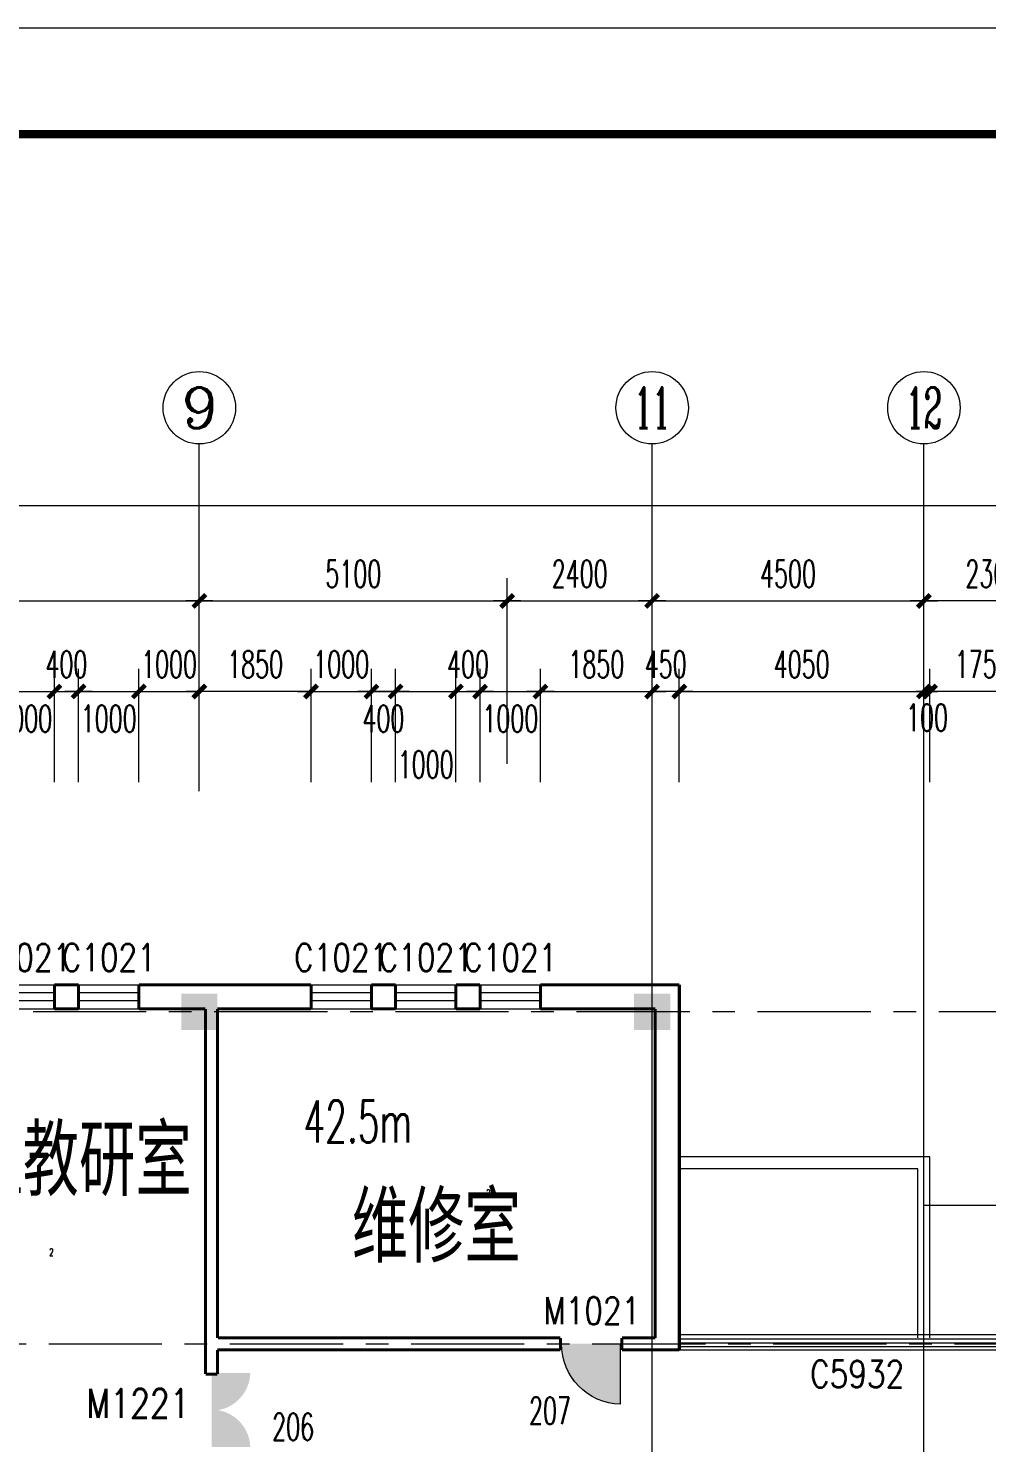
# Model space of a CAD drawing. Extents: x 1575758 to 1999219, y -897052 to -636879.
# Drawn here: x 1653211 to 1669084, y -769710 to -746283 of the extents above; entities that cross this region are included whole.
import ezdxf
from ezdxf.enums import TextEntityAlignment as Align

# ---------------------------------------------------------------- set-up
doc = ezdxf.new("R2010")
doc.units = 0
doc.header["$LTSCALE"] = 1500
doc.header["$MEASUREMENT"] = 0
doc.linetypes.add('CENTER', pattern=[2, 1.25, -0.25, 0.25, -0.25])
doc.layers.get('0').update_dxf_attribs({"linetype": 'CONTINUOUS', "lineweight": 5})
doc.layers.get('DEFPOINTS').update_dxf_attribs({"linetype": 'CONTINUOUS', "lineweight": 5})
for name, color, linetype, lineweight in [('AXIS', 7, 'CONTINUOUS', 5), ('AXIS_TEXT', 7, 'CONTINUOUS', 5), ('COLUMN', 7, 'CONTINUOUS', 5), ('DOTE', 7, 'CENTER', 5), ('PUB_DIM', 7, 'CONTINUOUS', 5), ('PUB_TEXT', 7, 'CONTINUOUS', 5), ('WALL', 7, 'CONTINUOUS', 5), ('WINDOW', 7, 'CONTINUOUS', 0), ('WINDOW_TEXT', 7, 'CONTINUOUS', 5), ('屋顶', 7, 'CONTINUOUS', 5), ('我的', 7, 'CONTINUOUS', 5)]:
    doc.layers.add(name, color=color, linetype=linetype, lineweight=lineweight)
doc.layers.add('防盗门', color=180, linetype='CONTINUOUS')
doc.styles.add('_SIMPLEX', font='SIMPLEX.shx', dxfattribs={"width": 0.6})
doc.styles.add('COMPLEX', font='COMPLEX')
doc.styles.add('DIM_FONT', font='romans.shx', dxfattribs={"width": 0.6})
doc.styles.add('H1', font='romans.shx', dxfattribs={"width": 1.2, "bigfont": 'hztxt.shx'})
doc.styles.add('SIMPLEX', font='SIMPLEX.SHX', dxfattribs={"width": 0.6})
doc.dimstyles.new('NORMAL', dxfattribs={"dimscale": 1.5, "dimtxt": 300, "dimasz": 1, "dimexe": 250, "dimexo": 300, "dimgap": 150, "dimtad": 1, "dimdec": 0, "dimdsep": 46, "dimtxsty": 'DIM_FONT', "dimblk1": '_DIMX', "dimblk2": '_DIMX', "dimsah": 1, "dimcen": 2.5, "dimdle": 0.3, "dimclrd": 256, "dimclre": 256, "dimclrt": 256, "dimadec": 0, "dimazin": 0, "dimtfac": 1, "dimtdec": 0, "dimtix": 1, "dimtmove": 2, "dimatfit": 3, "dimldrblk": '_DIMX', "dimfxl": 1, "dimtvp": 1, "dimtolj": 1, "dimtzin": 0, "dimlwd": -1, "dimlwe": -1, "dimarcsym": 0})

# ---------------------------------------------------------------- blocks, each defined once
blk = doc.blocks.new('_FZH')
blk.add_solid([(0.5, -0.5), (-0.5, -0.5), (0.5, 0.5), (-0.5, 0.5)])
blk = doc.blocks.new('M_A2ZXL')
blk.add_line((-0.472, 0), (-0.472, -1))
blk.add_arc((-0.5, 0), 1, 271.6231, 0)
blk = doc.blocks.new('_WBLK')
for p, q in [((-0.5, 0.5), (0.5, 0.5)), ((0.5, 0.1667), (-0.5, 0.1667)), ((0.5, -0.1667), (-0.5, -0.1667)), ((-0.5, -0.5), (0.5, -0.5))]:
    blk.add_line(p, q)
at = {"layer": 'WINDOW_TEXT', "style": 'SIMPLEX', "flags": 9}
blk.add_attdef('A', text='', height=1, dxfattribs=at).set_placement((0, 1.5), align=Align.MIDDLE)
blk = doc.blocks.new('_AXISO')
blk.add_circle((0, 0), 0.5)
at = {"layer": 'AXIS_TEXT', "style": 'COMPLEX', "width": 1.041667}
blk.add_attdef('A', text='', height=0.56, dxfattribs=at).set_placement((-0.25, -0.28), (0.25, -0.28), align=Align.FIT)
blk = doc.blocks.new('_DIMX')
blk.add_line((-150, 0), (150, 0))
at = {"const_width": 50}
blk.add_lwpolyline([(-70, -70), (70, 70)], dxfattribs=at)
blk = doc.blocks.new('*D717')
at = {"layer": 'DEFPOINTS', "color": 0, "lineweight": 5}
for p in [(1656043, -755768), (1648843, -758918), (1656043, -758918)]:
    blk.add_point(p, dxfattribs=at)
at = {"layer": 'PUB_DIM'}
for p, q in [((1648843, -758468), (1648843, -755393)), ((1656043, -758468), (1656043, -755393)), ((1648845, -755768), (1656042, -755768))]:
    blk.add_line(p, q, dxfattribs=at)
at = {"layer": 'PUB_DIM', "xscale": 1.5, "yscale": 1.5, "zscale": 1.5, "rotation": 180}
blk.add_blockref('_DIMX', (1648843, -755768), dxfattribs=at)
at = {"layer": 'PUB_DIM', "xscale": 1.5, "yscale": 1.5, "zscale": 1.5}
blk.add_blockref('_DIMX', (1656043, -755768), dxfattribs=at)
at = {"layer": 'PUB_DIM', "insert": (1652443, -755318), "char_height": 450, "attachment_point": 5, "style": 'DIM_FONT'}
blk.add_mtext('\\A1;7200', dxfattribs=at)
blk = doc.blocks.new('*D718')
at = {"layer": 'DEFPOINTS', "color": 0, "lineweight": 5}
for p in [(1661143, -755768), (1656043, -758918), (1661143, -758918)]:
    blk.add_point(p, dxfattribs=at)
at = {"layer": 'PUB_DIM'}
for p, q in [((1656043, -758468), (1656043, -755393)), ((1661143, -758468), (1661143, -755393)), ((1656045, -755768), (1661142, -755768))]:
    blk.add_line(p, q, dxfattribs=at)
at = {"layer": 'PUB_DIM', "xscale": 1.5, "yscale": 1.5, "zscale": 1.5, "rotation": 180}
blk.add_blockref('_DIMX', (1656043, -755768), dxfattribs=at)
at = {"layer": 'PUB_DIM', "xscale": 1.5, "yscale": 1.5, "zscale": 1.5}
blk.add_blockref('_DIMX', (1661143, -755768), dxfattribs=at)
at = {"layer": 'PUB_DIM', "insert": (1658593, -755318), "char_height": 450, "attachment_point": 5, "style": 'DIM_FONT'}
blk.add_mtext('\\A1;5100', dxfattribs=at)
blk = doc.blocks.new('*D719')
at = {"layer": 'DEFPOINTS', "color": 0, "lineweight": 5}
for p in [(1668043, -755768), (1663543, -758918), (1668043, -758918)]:
    blk.add_point(p, dxfattribs=at)
at = {"layer": 'PUB_DIM'}
for p, q in [((1663543, -758468), (1663543, -755393)), ((1668043, -758468), (1668043, -755393)), ((1663545, -755768), (1668042, -755768))]:
    blk.add_line(p, q, dxfattribs=at)
at = {"layer": 'PUB_DIM', "xscale": 1.5, "yscale": 1.5, "zscale": 1.5, "rotation": 180}
blk.add_blockref('_DIMX', (1663543, -755768), dxfattribs=at)
at = {"layer": 'PUB_DIM', "xscale": 1.5, "yscale": 1.5, "zscale": 1.5}
blk.add_blockref('_DIMX', (1668043, -755768), dxfattribs=at)
at = {"layer": 'PUB_DIM', "insert": (1665793, -755318), "char_height": 450, "attachment_point": 5, "style": 'DIM_FONT'}
blk.add_mtext('\\A1;4500', dxfattribs=at)
blk = doc.blocks.new('*D728')
at = {"layer": 'DEFPOINTS', "color": 0, "lineweight": 5}
for p in [(1668043, -755768), (1668043, -758918), (1670343, -758918)]:
    blk.add_point(p, dxfattribs=at)
at = {"layer": 'PUB_DIM'}
for p, q in [((1668043, -758468), (1668043, -755393)), ((1670343, -758468), (1670343, -755393)), ((1670342, -755768), (1668045, -755768))]:
    blk.add_line(p, q, dxfattribs=at)
at = {"layer": 'PUB_DIM', "xscale": 1.5, "yscale": 1.5, "zscale": 1.5, "rotation": 180}
blk.add_blockref('_DIMX', (1668043, -755768), dxfattribs=at)
at = {"layer": 'PUB_DIM', "xscale": 1.5, "yscale": 1.5, "zscale": 1.5}
blk.add_blockref('_DIMX', (1670343, -755768), dxfattribs=at)
at = {"layer": 'PUB_DIM', "insert": (1669193, -755318), "char_height": 450, "attachment_point": 5, "style": 'DIM_FONT'}
blk.add_mtext('\\A1;2300', dxfattribs=at)
blk = doc.blocks.new('*D738')
at = {"layer": 'DEFPOINTS', "color": 0, "lineweight": 5}
for p in [(1653643, -757268), (1652643, -759218), (1653643, -759218)]:
    blk.add_point(p, dxfattribs=at)
at = {"layer": 'PUB_DIM'}
for p, q in [((1652643, -758768), (1652643, -756893)), ((1653643, -758768), (1653643, -756893)), ((1652645, -757268), (1653642, -757268))]:
    blk.add_line(p, q, dxfattribs=at)
at = {"layer": 'PUB_DIM', "xscale": 1.5, "yscale": 1.5, "zscale": 1.5, "rotation": 180}
blk.add_blockref('_DIMX', (1652643, -757268), dxfattribs=at)
at = {"layer": 'PUB_DIM', "xscale": 1.5, "yscale": 1.5, "zscale": 1.5}
blk.add_blockref('_DIMX', (1653643, -757268), dxfattribs=at)
at = {"layer": 'PUB_DIM', "insert": (1653143, -757718), "char_height": 450, "attachment_point": 5, "style": 'DIM_FONT'}
blk.add_mtext('\\A1;1000', dxfattribs=at)
blk = doc.blocks.new('*D739')
at = {"layer": 'DEFPOINTS', "color": 0, "lineweight": 5}
for p in [(1654043, -757268), (1653643, -759218), (1654043, -759218)]:
    blk.add_point(p, dxfattribs=at)
at = {"layer": 'PUB_DIM'}
for p, q in [((1653643, -758768), (1653643, -756893)), ((1654043, -758768), (1654043, -756893)), ((1653642, -757268), (1653640, -757268)), ((1653643, -757268), (1654043, -757268)), ((1654045, -757268), (1654046, -757268))]:
    blk.add_line(p, q, dxfattribs=at)
at = {"layer": 'PUB_DIM', "xscale": 1.5, "yscale": 1.5, "zscale": 1.5}
blk.add_blockref('_DIMX', (1653643, -757268), dxfattribs=at)
at = {"layer": 'PUB_DIM', "xscale": 1.5, "yscale": 1.5, "zscale": 1.5, "rotation": 180}
blk.add_blockref('_DIMX', (1654043, -757268), dxfattribs=at)
at = {"layer": 'PUB_DIM', "insert": (1653843, -756818), "char_height": 450, "attachment_point": 5, "style": 'DIM_FONT'}
blk.add_mtext('\\A1;400', dxfattribs=at)
blk = doc.blocks.new('*D740')
at = {"layer": 'DEFPOINTS', "color": 0, "lineweight": 5}
for p in [(1656043, -757268), (1655043, -759218), (1656043, -759218)]:
    blk.add_point(p, dxfattribs=at)
at = {"layer": 'PUB_DIM'}
for p, q in [((1655043, -758768), (1655043, -756893)), ((1656043, -758768), (1656043, -756893)), ((1655042, -757268), (1655040, -757268)), ((1655043, -757268), (1656043, -757268)), ((1656045, -757268), (1656046, -757268))]:
    blk.add_line(p, q, dxfattribs=at)
at = {"layer": 'PUB_DIM', "xscale": 1.5, "yscale": 1.5, "zscale": 1.5}
for p, rotation in [((1655043, -757268), 0.0001872741769659569), ((1656043, -757268), 180.0001872741769)]:
    blk.add_blockref('_DIMX', p, dxfattribs=dict(at, rotation=rotation))
at = {"layer": 'PUB_DIM', "insert": (1655543, -756818), "char_height": 450, "attachment_point": 5, "rotation": 0.0002, "style": 'DIM_FONT'}
blk.add_mtext('\\A1;1000', dxfattribs=at)
blk = doc.blocks.new('*D741')
at = {"layer": 'DEFPOINTS', "color": 0, "lineweight": 5}
for p in [(1658893, -757268), (1657893, -759218), (1658893, -759218)]:
    blk.add_point(p, dxfattribs=at)
at = {"layer": 'PUB_DIM'}
for p, q in [((1657893, -758768), (1657893, -756893)), ((1658893, -758768), (1658893, -756893)), ((1657892, -757268), (1657890, -757268)), ((1657893, -757268), (1658893, -757268)), ((1658895, -757268), (1658896, -757268))]:
    blk.add_line(p, q, dxfattribs=at)
at = {"layer": 'PUB_DIM', "xscale": 1.5, "yscale": 1.5, "zscale": 1.5}
blk.add_blockref('_DIMX', (1657893, -757268), dxfattribs=at)
at = {"layer": 'PUB_DIM', "xscale": 1.5, "yscale": 1.5, "zscale": 1.5, "rotation": 180}
blk.add_blockref('_DIMX', (1658893, -757268), dxfattribs=at)
at = {"layer": 'PUB_DIM', "insert": (1658393, -756818), "char_height": 450, "attachment_point": 5, "style": 'DIM_FONT'}
blk.add_mtext('\\A1;1000', dxfattribs=at)
blk = doc.blocks.new('*D742')
at = {"layer": 'DEFPOINTS', "color": 0, "lineweight": 5}
for p in [(1659293, -757268), (1658893, -759218), (1659293, -759218)]:
    blk.add_point(p, dxfattribs=at)
at = {"layer": 'PUB_DIM'}
for p, q in [((1658893, -758768), (1658893, -756893)), ((1659293, -758768), (1659293, -756893)), ((1658892, -757268), (1658890, -757268)), ((1658893, -757268), (1659293, -757268)), ((1659295, -757268), (1659296, -757268))]:
    blk.add_line(p, q, dxfattribs=at)
at = {"layer": 'PUB_DIM', "xscale": 1.5, "yscale": 1.5, "zscale": 1.5}
blk.add_blockref('_DIMX', (1658893, -757268), dxfattribs=at)
at = {"layer": 'PUB_DIM', "xscale": 1.5, "yscale": 1.5, "zscale": 1.5, "rotation": 180}
blk.add_blockref('_DIMX', (1659293, -757268), dxfattribs=at)
at = {"layer": 'PUB_DIM', "insert": (1659093, -757718), "char_height": 450, "attachment_point": 5, "style": 'DIM_FONT'}
blk.add_mtext('\\A1;400', dxfattribs=at)
blk = doc.blocks.new('*D743')
at = {"layer": 'DEFPOINTS', "color": 0, "lineweight": 5}
for p in [(1660293, -757268), (1659293, -759218), (1660293, -759218)]:
    blk.add_point(p, dxfattribs=at)
at = {"layer": 'PUB_DIM'}
for p, q in [((1659293, -758768), (1659293, -756893)), ((1660293, -758768), (1660293, -756893)), ((1659295, -757268), (1660292, -757268))]:
    blk.add_line(p, q, dxfattribs=at)
at = {"layer": 'PUB_DIM', "xscale": 1.5, "yscale": 1.5, "zscale": 1.5, "rotation": 180}
blk.add_blockref('_DIMX', (1659293, -757268), dxfattribs=at)
at = {"layer": 'PUB_DIM', "xscale": 1.5, "yscale": 1.5, "zscale": 1.5}
blk.add_blockref('_DIMX', (1660293, -757268), dxfattribs=at)
at = {"layer": 'PUB_DIM', "insert": (1659793, -758477), "char_height": 450, "attachment_point": 5, "style": 'DIM_FONT'}
blk.add_mtext('\\A1;1000', dxfattribs=at)
blk = doc.blocks.new('*D744')
at = {"layer": 'DEFPOINTS', "color": 0, "lineweight": 5}
for p in [(1660693, -757268), (1660293, -759218), (1660693, -759218)]:
    blk.add_point(p, dxfattribs=at)
at = {"layer": 'PUB_DIM'}
for p, q in [((1660293, -758768), (1660293, -756893)), ((1660693, -758768), (1660693, -756893)), ((1660292, -757268), (1660290, -757268)), ((1660293, -757268), (1660693, -757268)), ((1660695, -757268), (1660696, -757268))]:
    blk.add_line(p, q, dxfattribs=at)
at = {"layer": 'PUB_DIM', "xscale": 1.5, "yscale": 1.5, "zscale": 1.5}
blk.add_blockref('_DIMX', (1660293, -757268), dxfattribs=at)
at = {"layer": 'PUB_DIM', "xscale": 1.5, "yscale": 1.5, "zscale": 1.5, "rotation": 180}
blk.add_blockref('_DIMX', (1660693, -757268), dxfattribs=at)
at = {"layer": 'PUB_DIM', "insert": (1660493, -756818), "char_height": 450, "attachment_point": 5, "style": 'DIM_FONT'}
blk.add_mtext('\\A1;400', dxfattribs=at)
blk = doc.blocks.new('*D745')
at = {"layer": 'DEFPOINTS', "color": 0, "lineweight": 5}
for p in [(1661693, -757268), (1660693, -759218), (1661693, -759218)]:
    blk.add_point(p, dxfattribs=at)
at = {"layer": 'PUB_DIM'}
for p, q in [((1660693, -758768), (1660693, -756893)), ((1661693, -758768), (1661693, -756893)), ((1660695, -757268), (1661692, -757268))]:
    blk.add_line(p, q, dxfattribs=at)
at = {"layer": 'PUB_DIM', "xscale": 1.5, "yscale": 1.5, "zscale": 1.5, "rotation": 180}
blk.add_blockref('_DIMX', (1660693, -757268), dxfattribs=at)
at = {"layer": 'PUB_DIM', "xscale": 1.5, "yscale": 1.5, "zscale": 1.5}
blk.add_blockref('_DIMX', (1661693, -757268), dxfattribs=at)
at = {"layer": 'PUB_DIM', "insert": (1661193, -757718), "char_height": 450, "attachment_point": 5, "style": 'DIM_FONT'}
blk.add_mtext('\\A1;1000', dxfattribs=at)
blk = doc.blocks.new('*D746')
at = {"layer": 'DEFPOINTS', "color": 0, "lineweight": 5}
for p in [(1663543, -757268), (1661693, -759218), (1663543, -759218)]:
    blk.add_point(p, dxfattribs=at)
at = {"layer": 'PUB_DIM'}
for p, q in [((1661693, -758768), (1661693, -756893)), ((1663543, -758768), (1663543, -756893)), ((1661695, -757268), (1663542, -757268))]:
    blk.add_line(p, q, dxfattribs=at)
at = {"layer": 'PUB_DIM', "xscale": 1.5, "yscale": 1.5, "zscale": 1.5, "rotation": 180}
blk.add_blockref('_DIMX', (1661693, -757268), dxfattribs=at)
at = {"layer": 'PUB_DIM', "xscale": 1.5, "yscale": 1.5, "zscale": 1.5}
blk.add_blockref('_DIMX', (1663543, -757268), dxfattribs=at)
at = {"layer": 'PUB_DIM', "insert": (1662618, -756818), "char_height": 450, "attachment_point": 5, "style": 'DIM_FONT'}
blk.add_mtext('\\A1;1850', dxfattribs=at)
blk = doc.blocks.new('*D867')
at = {"layer": 'DEFPOINTS', "color": 0, "lineweight": 5}
for p in [(1682843, -754189), (1682843, -758759), (1604893, -759065)]:
    blk.add_point(p, dxfattribs=at)
at = {"layer": 'PUB_DIM'}
for p, q in [((1604893, -758615), (1604893, -753814)), ((1682843, -758309), (1682843, -753814)), ((1604895, -754189), (1682842, -754189))]:
    blk.add_line(p, q, dxfattribs=at)
at = {"layer": 'PUB_DIM', "xscale": 1.5, "yscale": 1.5, "zscale": 1.5, "rotation": 180}
blk.add_blockref('_DIMX', (1604893, -754189), dxfattribs=at)
at = {"layer": 'PUB_DIM', "xscale": 1.5, "yscale": 1.5, "zscale": 1.5}
blk.add_blockref('_DIMX', (1682843, -754189), dxfattribs=at)
at = {"layer": 'PUB_DIM', "insert": (1643868, -753739), "char_height": 450, "attachment_point": 5, "style": 'DIM_FONT'}
blk.add_mtext('\\A1;77950', dxfattribs=at)
blk = doc.blocks.new('*D931')
at = {"layer": 'DEFPOINTS', "color": 0, "lineweight": 5}
for p in [(1655043, -757268), (1654043, -759218), (1655043, -759218)]:
    blk.add_point(p, dxfattribs=at)
at = {"layer": 'PUB_DIM'}
for p, q in [((1654043, -758768), (1654043, -756893)), ((1655043, -758768), (1655043, -756893)), ((1654045, -757268), (1655042, -757268))]:
    blk.add_line(p, q, dxfattribs=at)
at = {"layer": 'PUB_DIM', "xscale": 1.5, "yscale": 1.5, "zscale": 1.5, "rotation": 180}
blk.add_blockref('_DIMX', (1654043, -757268), dxfattribs=at)
at = {"layer": 'PUB_DIM', "xscale": 1.5, "yscale": 1.5, "zscale": 1.5}
blk.add_blockref('_DIMX', (1655043, -757268), dxfattribs=at)
at = {"layer": 'PUB_DIM', "insert": (1654543, -757718), "char_height": 450, "attachment_point": 5, "style": 'DIM_FONT'}
blk.add_mtext('\\A1;1000', dxfattribs=at)
blk = doc.blocks.new('*D932')
at = {"layer": 'DEFPOINTS', "color": 0, "lineweight": 5}
for p in [(1656043, -757268), (1656043, -759218), (1657893, -759218)]:
    blk.add_point(p, dxfattribs=at)
at = {"layer": 'PUB_DIM'}
for p, q in [((1656043, -758768), (1656043, -756893)), ((1657893, -758768), (1657893, -756893)), ((1657892, -757268), (1656045, -757268))]:
    blk.add_line(p, q, dxfattribs=at)
at = {"layer": 'PUB_DIM', "xscale": 1.5, "yscale": 1.5, "zscale": 1.5}
for p, rotation in [((1656043, -757268), 179.9998987706037), ((1657893, -757268), 359.9998987706037)]:
    blk.add_blockref('_DIMX', p, dxfattribs=dict(at, rotation=rotation))
at = {"layer": 'PUB_DIM', "insert": (1656968, -756818), "char_height": 450, "attachment_point": 5, "rotation": 359.9999, "style": 'DIM_FONT'}
blk.add_mtext('\\A1;1850', dxfattribs=at)
blk = doc.blocks.new('*D933')
at = {"layer": 'DEFPOINTS', "color": 0, "lineweight": 5}
for p in [(1663543, -757268), (1663543, -759218), (1663993, -759218)]:
    blk.add_point(p, dxfattribs=at)
at = {"layer": 'PUB_DIM'}
for p, q in [((1663543, -758768), (1663543, -756893)), ((1663993, -758768), (1663993, -756893)), ((1663542, -757268), (1663540, -757268)), ((1663993, -757268), (1663543, -757268)), ((1663995, -757268), (1663996, -757268))]:
    blk.add_line(p, q, dxfattribs=at)
at = {"layer": 'PUB_DIM', "xscale": 1.5, "yscale": 1.5, "zscale": 1.5}
for p, rotation in [((1663543, -757268), 359.9998987698075), ((1663993, -757268), 179.9998987698076)]:
    blk.add_blockref('_DIMX', p, dxfattribs=dict(at, rotation=rotation))
at = {"layer": 'PUB_DIM', "insert": (1663768, -756818), "char_height": 450, "attachment_point": 5, "rotation": 359.9999, "style": 'DIM_FONT'}
blk.add_mtext('\\A1;450', dxfattribs=at)
blk = doc.blocks.new('*D934')
at = {"layer": 'DEFPOINTS', "color": 0, "lineweight": 5}
for p in [(1668043, -757268), (1663993, -759218), (1668043, -759218)]:
    blk.add_point(p, dxfattribs=at)
at = {"layer": 'PUB_DIM'}
for p, q in [((1663993, -758768), (1663993, -756893)), ((1668043, -758768), (1668043, -756893)), ((1663995, -757268), (1668041, -757268))]:
    blk.add_line(p, q, dxfattribs=at)
at = {"layer": 'PUB_DIM', "xscale": 1.5, "yscale": 1.5, "zscale": 1.5, "rotation": 180}
blk.add_blockref('_DIMX', (1663993, -757268), dxfattribs=at)
at = {"layer": 'PUB_DIM', "xscale": 1.5, "yscale": 1.5, "zscale": 1.5}
blk.add_blockref('_DIMX', (1668043, -757268), dxfattribs=at)
at = {"layer": 'PUB_DIM', "insert": (1666018, -756818), "char_height": 450, "attachment_point": 5, "style": 'DIM_FONT'}
blk.add_mtext('\\A1;4050', dxfattribs=at)
blk = doc.blocks.new('*D935')
at = {"layer": 'DEFPOINTS', "color": 0, "lineweight": 5}
for p in [(1668044, -757268), (1668044, -759218), (1668144, -759218)]:
    blk.add_point(p, dxfattribs=at)
at = {"layer": 'PUB_DIM'}
for p, q in [((1668044, -758768), (1668044, -756893)), ((1668144, -758768), (1668144, -756893)), ((1668042, -757268), (1668041, -757268)), ((1668144, -757268), (1668044, -757268)), ((1668145, -757268), (1668147, -757268))]:
    blk.add_line(p, q, dxfattribs=at)
at = {"layer": 'PUB_DIM', "xscale": 1.5, "yscale": 1.5, "zscale": 1.5}
for p, rotation in [((1668044, -757268), 6.666442612347531e-11), ((1668144, -757268), 180.0000000000666)]:
    blk.add_blockref('_DIMX', p, dxfattribs=dict(at, rotation=rotation))
at = {"layer": 'PUB_DIM', "insert": (1668094, -757700), "char_height": 450, "attachment_point": 5, "style": 'DIM_FONT'}
blk.add_mtext('\\A1;100', dxfattribs=at)
blk = doc.blocks.new('*D936')
at = {"layer": 'DEFPOINTS', "color": 0, "lineweight": 5}
for p in [(1668143, -757268), (1668143, -759218), (1669893, -759218)]:
    blk.add_point(p, dxfattribs=at)
at = {"layer": 'PUB_DIM'}
for p, q in [((1668143, -758768), (1668143, -756893)), ((1669893, -758768), (1669893, -756893)), ((1669892, -757268), (1668145, -757268))]:
    blk.add_line(p, q, dxfattribs=at)
at = {"layer": 'PUB_DIM', "xscale": 1.5, "yscale": 1.5, "zscale": 1.5}
for p, rotation in [((1668143, -757268), 180.0000000000191), ((1669893, -757268), 1.910471780774969e-11)]:
    blk.add_blockref('_DIMX', p, dxfattribs=dict(at, rotation=rotation))
at = {"layer": 'PUB_DIM', "insert": (1669018, -756818), "char_height": 450, "attachment_point": 5, "style": 'DIM_FONT'}
blk.add_mtext('\\A1;1750', dxfattribs=at)
blk = doc.blocks.new('*D1778')
at = {"layer": 'DEFPOINTS', "color": 0, "lineweight": 5}
for p in [(1663543, -755768), (1661143, -758918), (1663543, -758918)]:
    blk.add_point(p, dxfattribs=at)
at = {"layer": 'PUB_DIM'}
for p, q in [((1661143, -758468), (1661143, -755393)), ((1663543, -758468), (1663543, -755393)), ((1661145, -755768), (1663542, -755768))]:
    blk.add_line(p, q, dxfattribs=at)
at = {"layer": 'PUB_DIM', "xscale": 1.5, "yscale": 1.5, "zscale": 1.5, "rotation": 180}
blk.add_blockref('_DIMX', (1661143, -755768), dxfattribs=at)
at = {"layer": 'PUB_DIM', "xscale": 1.5, "yscale": 1.5, "zscale": 1.5}
blk.add_blockref('_DIMX', (1663543, -755768), dxfattribs=at)
at = {"layer": 'PUB_DIM', "insert": (1662343, -755318), "char_height": 450, "attachment_point": 5, "style": 'DIM_FONT'}
blk.add_mtext('\\A1;2400', dxfattribs=at)

msp = doc.modelspace()

# ---------------------------------------------------------------- hatches: boundary and pattern name
at = {"layer": '防盗门'}
for points in [[(1663011.2, -768071.3), (1663011.2, -769070.9, -0.4059403), (1662039.5, -768071.3)], [(1656247.1, -768557.3), (1656886.9, -768557.3, -0.4059403), (1656247.1, -769179.2)], [(1656247.1, -769783), (1656886.9, -769783, 0.4059403), (1656247.1, -769161.2)]]:
    msp.add_hatch(color=256, dxfattribs=at).paths.add_polyline_path(points)

# ---------------------------------------------------------------- linework, layer by layer
at = {"layer": 'AXIS', "color": 250}
msp.add_lwpolyline([(1576593.4, -746283.4), (1576593.4, -847596.8), (1713313.9, -847596.8), (1713313.9, -746283.4)], close=True, dxfattribs=at)
at = {"layer": 'AXIS', "color": 0, "const_width": 140.2}
msp.add_lwpolyline([(1578346.2, -748036.2), (1578346.2, -845844), (1711561.1, -845844), (1711561.1, -748036.2)], close=True, dxfattribs=at)
at = {"layer": 'DOTE'}
for p, q in [((1682164.9, -762573.5), (1647549.6, -762573.5)), ((1668043.4, -765773.5), (1676743.1, -765773.5)), ((1647549.6, -768073.5), (1676743.1, -768073.5))]:
    msp.add_line(p, q, dxfattribs=at)
at = {"layer": 'PUB_DIM'}
for p, q in [((1656043.2, -758917.7), (1656043.1, -753168.1)), ((1663543.2, -758917.7), (1663543.1, -753168.1)), ((1668043.4, -758917.7), (1668043.4, -753168.1)), ((1663543.1, -798919.5), (1663543.1, -758890.9)), ((1668043.4, -821624.2), (1668043.4, -758890.9))]:
    msp.add_line(p, q, dxfattribs=at)
at = {"layer": 'WALL'}
msp.add_line((1663993.6, -768173.2), (1669871, -768173.2), dxfattribs=at)
at = {"layer": 'WALL', "const_width": 50}
for points in [[(1654043.1, -762123.5), (1653643.1, -762123.5)], [(1653643.1, -762123.5), (1653643.1, -762523.5)], [(1654043.1, -762123.5), (1654043.1, -762523.5)], [(1657893.1, -762123.5), (1655043.1, -762123.5)], [(1655043.1, -762123.5), (1655043.1, -762523.5)], [(1657893.1, -762123.5), (1657893.1, -762523.5)], [(1659293.1, -762123.5), (1658893.1, -762123.5)], [(1658893.1, -762123.5), (1658893.1, -762523.5)], [(1659293.1, -762123.5), (1659293.1, -762523.5)], [(1660693.1, -762123.5), (1660293.1, -762123.5)], [(1660293.1, -762123.5), (1660293.1, -762523.5)], [(1660693.1, -762123.5), (1660693.1, -762523.5)], [(1661693.1, -762123.5), (1661693.1, -762523.5)], [(1663993.1, -762123.5), (1661693.1, -762123.5)], [(1663993.1, -768173.5), (1663993.1, -762123.5)], [(1654043.1, -762523.5), (1653643.1, -762523.5)], [(1656143.1, -762523.5), (1655043.1, -762523.5)], [(1656143.1, -762523.5), (1656143.1, -768573.5)], [(1657893.1, -762523.5), (1656343.1, -762523.5)], [(1656343.1, -762523.5), (1656343.1, -767973.5)], [(1659293.1, -762523.5), (1658893.1, -762523.5)], [(1660693.1, -762523.5), (1660293.1, -762523.5)], [(1663593.1, -762523.5), (1661693.1, -762523.5)], [(1663593.1, -767973.5), (1663593.1, -762523.5)], [(1656350.1, -767973.5), (1662024.6, -767973.5)], [(1662024.6, -767973.5), (1662024.6, -768173.5)], [(1663043.1, -767973.5), (1663593.1, -767973.5)], [(1663043.1, -767973.5), (1663043.1, -768173.5)], [(1663993.1, -767973.5), (1663993.1, -768173.5)], [(1656343.1, -768173.5), (1656343.1, -768573.5)], [(1656343.1, -768173.5), (1662024.6, -768173.5)], [(1663043.1, -768173.5), (1663993.1, -768173.5)], [(1656150.1, -768573.5), (1656343.1, -768573.5)]]:
    msp.add_lwpolyline(points, dxfattribs=at)
at = {"layer": '屋顶'}
for p, q in [((1668143.3, -764973.5), (1663993.1, -764973.5)), ((1668143.3, -767973.5), (1668143.3, -764973.5)), ((1667943.3, -765173.5), (1663993.1, -765173.5)), ((1667943.3, -767973.5), (1667943.3, -765173.5))]:
    msp.add_line(p, q, dxfattribs=at)

# ---------------------------------------------------------------- block references
at = {"layer": 'AXIS'}
ref = msp.add_blockref('_AXISO', (1656043.1, -752568.1), dxfattribs=dict(at, xscale=1200, yscale=1200, zscale=1200))
ref.add_attrib('A', '9', dxfattribs={"layer": 'AXIS_TEXT', "height": 672, "style": 'COMPLEX', "width": 1.339286}).set_placement((1655743.1, -752904.1), (1656343.1, -752904.1), align=Align.FIT)
ref = msp.add_blockref('_AXISO', (1663543.1, -752568.1), dxfattribs=dict(at, xscale=1200, yscale=1200, zscale=1200))
ref.add_attrib('A', '11', dxfattribs={"layer": 'AXIS_TEXT', "height": 672, "style": 'COMPLEX', "width": 0.78125}).set_placement((1663243.1, -752904.1), (1663843.1, -752904.1), align=Align.FIT)
ref = msp.add_blockref('_AXISO', (1668043.4, -752568.1), dxfattribs=dict(at, xscale=1200, yscale=1200, zscale=1200))
ref.add_attrib('A', '12', dxfattribs={"layer": 'AXIS_TEXT', "height": 672, "style": 'COMPLEX', "width": 0.646552}).set_placement((1667743.4, -752904.1), (1668343.4, -752904.1), align=Align.FIT)
at = {"layer": 'COLUMN', "xscale": 600, "yscale": 600, "zscale": 600}
for p in [(1656043.1, -762573.5), (1663543.1, -762573.5)]:
    msp.add_blockref('_FZH', p, dxfattribs=at)
at = {"layer": 'WINDOW'}
ref = msp.add_blockref('_WBLK', (1653143.1, -762323.5), dxfattribs=dict(at, xscale=1000, yscale=399.9991050347453, zscale=1000))
ref.add_attrib('A', 'C1021', dxfattribs={"layer": 'WINDOW_TEXT', "height": 450, "style": '_SIMPLEX', "width": 0.8, "flags": 8}).set_placement((1653143.1, -761673.5), align=Align.MIDDLE)
ref = msp.add_blockref('_WBLK', (1654543.1, -762323.5), dxfattribs=dict(at, xscale=1000, yscale=399.9991050347453, zscale=1000))
ref.add_attrib('A', 'C1021', dxfattribs={"layer": 'WINDOW_TEXT', "height": 450, "style": '_SIMPLEX', "width": 0.8, "flags": 8}).set_placement((1654543.1, -761673.5), align=Align.MIDDLE)
ref = msp.add_blockref('_WBLK', (1658393.1, -762323.5), dxfattribs=dict(at, xscale=1000, yscale=399.9991050347453, zscale=1000))
ref.add_attrib('A', 'C1021', dxfattribs={"layer": 'WINDOW_TEXT', "height": 450, "style": '_SIMPLEX', "width": 0.8, "flags": 8}).set_placement((1658393.1, -761673.5), align=Align.MIDDLE)
ref = msp.add_blockref('_WBLK', (1659793.1, -762323.5), dxfattribs=dict(at, xscale=1000, yscale=399.9991050347453, zscale=1000))
ref.add_attrib('A', 'C1021', dxfattribs={"layer": 'WINDOW_TEXT', "height": 450, "style": '_SIMPLEX', "width": 0.8, "flags": 8}).set_placement((1659793.1, -761673.5), align=Align.MIDDLE)
ref = msp.add_blockref('_WBLK', (1661193.1, -762323.5), dxfattribs=dict(at, xscale=1000, yscale=399.9991050347453, zscale=1000))
ref.add_attrib('A', 'C1021', dxfattribs={"layer": 'WINDOW_TEXT', "height": 450, "style": '_SIMPLEX', "width": 0.8, "flags": 8}).set_placement((1661193.1, -761673.5), align=Align.MIDDLE)
ref = msp.add_blockref('M_A2ZXL', (1662543.1, -768073.5), dxfattribs=dict(at, xscale=-1000, yscale=1000, zscale=1000))
ref.add_attrib('A', 'M1021', dxfattribs={"layer": 'WINDOW_TEXT', "height": 450, "rotation": 360, "style": '_SIMPLEX', "width": 0.8, "flags": 8}).set_placement((1662543.1, -767523.5, -360295.4), align=Align.MIDDLE)
ref = msp.add_blockref('_WBLK', (1666937.9, -768021.7), dxfattribs=dict(at, xscale=5900, yscale=200, zscale=5900, rotation=180))
ref.add_attrib('A', 'C5932', dxfattribs={"layer": 'WINDOW_TEXT', "height": 450, "style": '_SIMPLEX', "width": 0.8, "flags": 8}).set_placement((1666937.9, -768571.7), align=Align.MIDDLE)

# ---------------------------------------------------------------- texts
at = {"layer": 'PUB_TEXT', "style": 'H1', "width": 0.8}
msp.add_text('M1221', height=480, dxfattribs=at).set_placement((1654172.8, -769299.3))
at = {"layer": 'PUB_TEXT', "char_height": 120, "width": 491, "attachment_point": 3, "style": 'DIM_FONT'}
for insert in [(1660864.9, -765513.5), (1653628, -766493.1)]:
    msp.add_mtext('2', dxfattribs=dict(at, insert=insert))
at = {"layer": '我的', "lineweight": 0, "style": 'H1', "width": 0.8}
for s, p in [('实验物理教研室', (1649384.7, -765622.1)), ('维修室', (1658568.5, -766728))]:
    msp.add_text(s, height=1166.4, dxfattribs=at).set_placement(p)
at = {"layer": '我的', "color": 0, "lineweight": 5, "attachment_point": 1, "style": 'DIM_FONT'}
for s, insert, char_height, width in [('{\\C3;42.5m}', (1657768.6, -764039.2), 700, 2525.49), ('207', (1661504.3, -768954.9), 450, 1894.64), ('206', (1657250, -769220.6), 450, 1894.64)]:
    msp.add_mtext(s, dxfattribs=dict(at, insert=insert, char_height=char_height, width=width))

# ---------------------------------------------------------------- dimensions: what is measured, and where the dimension line sits
at = {"layer": 'PUB_DIM'}
for base, p1, p2, picture, middle in [((1682843.2, -754188.6), (1604893.2, -759064.7), (1682843.2, -758758.9), '*D867', (1643868.2, -753738.6)), ((1656043.2, -755767.7), (1648843.2, -758917.7), (1656043.2, -758917.7), '*D717', (1652443.2, -755317.7)), ((1661143.1, -755767.7), (1656043.2, -758917.7), (1661143.1, -758917.7), '*D718', (1658593.2, -755317.7)), ((1663543.2, -755767.7), (1661143.1, -758917.7), (1663543.2, -758917.7), '*D1778', (1662343.2, -755317.7)), ((1668043.4, -755767.7), (1663543.2, -758917.7), (1668043.4, -758917.7), '*D719', (1665793.3, -755317.7)), ((1668043.4, -755767.7), (1670343.2, -758917.7), (1668043.4, -758917.7), '*D728', (1669193.3, -755317.7))]:
    dim = msp.add_linear_dim(base=base, p1=p1, p2=p2, dimstyle='NORMAL', dxfattribs=at)
    dim.commit()
    dim.dimension.update_dxf_attribs({"geometry": picture, "text_midpoint": middle})
for p1, p2, distance, picture, middle in [((1653643.2, -759217.7), (1654043.2, -759217.7), 1950, '*D739', (1653843.2, -756817.7)), ((1655043.2, -759217.7), (1656043.2, -759217.7), 1950, '*D740', (1655543.2, -756817.8)), ((1657893.2, -759217.7), (1656043.2, -759217.7), -1950, '*D932', (1656968.2, -756817.8)), ((1657893.2, -759217.7), (1658893.2, -759217.7), 1950, '*D741', (1658393.2, -756817.7)), ((1660293.2, -759217.7), (1660693.2, -759217.7), 1950, '*D744', (1660493.2, -756817.7)), ((1661693.2, -759217.7), (1663543.2, -759217.7), 1950, '*D746', (1662618.2, -756817.7)), ((1663993.2, -759217.7), (1663543.2, -759217.7), -1950, '*D933', (1663768.2, -756817.7)), ((1663993.2, -759217.7), (1668043, -759217.7), 1950, '*D934', (1666018.1, -756817.7)), ((1669893.2, -759217.7), (1668143.2, -759217.7), -1950, '*D936', (1669018.2, -756817.7))]:
    dim = msp.add_aligned_dim(p1=p1, p2=p2, distance=distance, dimstyle='NORMAL', dxfattribs=at)
    dim.commit()
    dim.dimension.update_dxf_attribs({"geometry": picture, "text_midpoint": middle})
for base, p1, p2, angle, picture, middle in [((1653643.2, -757267.7), (1652643.2, -759217.7), (1653643.2, -759217.7), 360, '*D738', (1653143.1, -757717.7)), ((1655043.2, -757267.7), (1654043.2, -759217.7), (1655043.2, -759217.7), 360, '*D931', (1654543.1, -757717.7)), ((1659293.2, -757267.7), (1658893.2, -759217.7), (1659293.2, -759217.7), 0, '*D742', (1659093.1, -757717.7)), ((1660293.2, -757267.7), (1659293.2, -759217.7), (1660293.2, -759217.7), 0, '*D743', (1659793.2, -758476.6)), ((1661693.2, -757267.7), (1660693.2, -759217.7), (1661693.2, -759217.7), 360, '*D745', (1661193.1, -757717.7)), ((1668043.9, -757267.7), (1668143.9, -759217.7), (1668043.9, -759217.7), 180, '*D935', (1668093.9, -757699.7))]:
    dim = msp.add_linear_dim(base=base, p1=p1, p2=p2, angle=angle, dimstyle='NORMAL', dxfattribs=at)
    dim.commit()
    dim.dimension.update_dxf_attribs({"geometry": picture, "text_midpoint": middle, "dimtype": 161})

doc.saveas('drawing.dxf')
